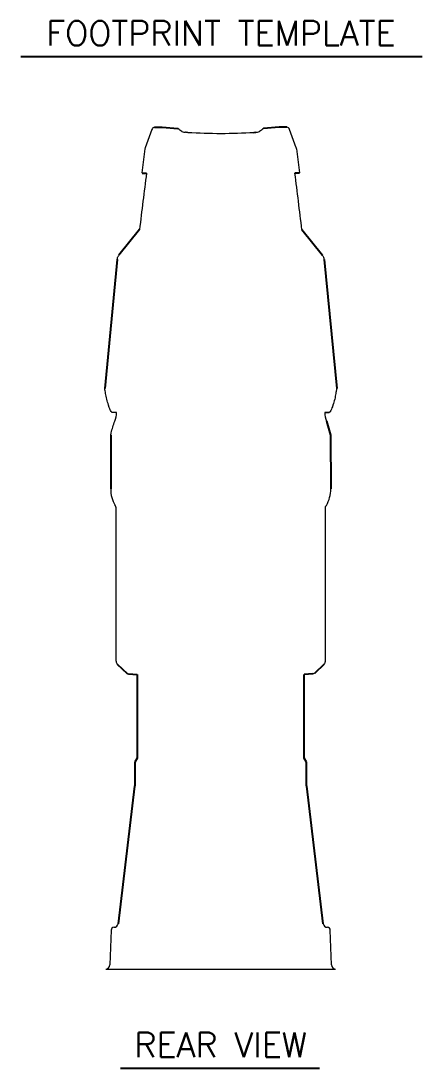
# Model space of a CAD drawing. Extents: x 7 to 113, y 1 to 87.
# Drawn here: x 100.87 to 113.12, y 54.68 to 86.62 of the extents above; entities that cross this region are included whole.
import ezdxf
from ezdxf.enums import TextEntityAlignment as Align

# ---------------------------------------------------------------- set-up
doc = ezdxf.new("R2010")
doc.units = 0
doc.header["$MEASUREMENT"] = 0
doc.layers.add('OBJECT', color=7, linetype='CONTINUOUS')
doc.styles.get("Standard").update_dxf_attribs({"font": 'SIMPLEX'})

msp = doc.modelspace()

# ---------------------------------------------------------------- linework, layer by layer
at = {"layer": 'OBJECT', "color": 1}
for p, q in [((100.87, 85.543), (113.121, 85.543)), ((103.914, 54.682), (109.986, 54.682))]:
    msp.add_line(p, q, dxfattribs=at)
at = {"layer": 'OBJECT'}
for p, q in [((104.95, 83.381), (105.186, 83.381)), ((105.186, 83.381), (105.661, 83.339)), ((108.756, 83.381), (108.282, 83.339)), ((108.992, 83.381), (108.756, 83.381)), ((107.988, 83.225), (108.041, 83.228)), ((104.578, 81.982), (104.706, 81.982)), ((109.365, 81.982), (109.238, 81.982)), ((104.493, 80.262), (103.863, 79.479)), ((109.451, 80.262), (110.08, 79.479)), ((103.808, 79.351), (103.43, 75.413)), ((110.135, 79.351), (110.513, 75.415)), ((110.203, 74.415), (110.323, 73.986)), ((103.62, 73.986), (103.612, 72.347)), ((110.323, 73.986), (110.332, 72.347)), ((103.813, 67.004), (104.112, 66.716)), ((110.13, 67.004), (109.831, 66.716)), ((104.154, 66.705), (104.422, 66.687)), ((104.421, 66.687), (104.421, 64.135)), ((109.521, 64.135), (109.521, 66.687)), ((109.789, 66.705), (109.522, 66.687)), ((104.421, 64.135), (104.345, 64.009)), ((104.345, 64.009), (104.345, 63.296)), ((109.596, 64.009), (109.521, 64.135)), ((109.596, 63.296), (109.596, 64.009)), ((104.344, 63.281), (103.837, 59.085)), ((110.104, 59.085), (109.597, 63.281))]:
    msp.add_line(p, q, dxfattribs=at)
at = {"layer": 'OBJECT', "lineweight": 15}
for p, q in [((104.872, 83.317), (104.664, 82.751)), ((109.279, 82.751), (109.07, 83.317)), ((104.658, 82.728), (104.568, 81.993)), ((109.285, 82.728), (109.375, 81.993)), ((103.777, 67.093), (103.777, 71.777)), ((110.167, 67.093), (110.167, 71.777)), ((103.625, 58.889), (103.586, 57.826)), ((110.355, 57.826), (110.317, 58.889)), ((103.461, 57.703), (110.48, 57.703))]:
    msp.add_line(p, q, dxfattribs=at)
for centre, radius, start, end in [((104.959, 83.291), 0.0904, 95.1369, 163.42), ((108.984, 83.291), 0.0904, 16.58, 84.8631), ((105.349, 82.779), 0.641, 47.0204, 60.8624), ((105.895, 83.534), 0.307, 249.0983, 271.1655), ((106.972, 100.287), 17.092, 266.6226, 273.4087), ((108.047, 83.534), 0.307, 268.8345, 290.9017), ((108.594, 82.779), 0.641, 119.1376, 132.9796), ((104.758, 82.716), 0.1, 159.8, 173), ((109.186, 82.716), 0.1, 7, 20.2), ((253.377, 62.709), 149.915, 172.61385, 173.27623), ((104.578, 81.992), 0.01, 173, 270), ((-39.434, 62.709), 149.915, 6.72377, 7.38615), ((109.365, 81.992), 0.01, 270, 7), ((99.943, 74.718), 3.556, 8.8366, 11.2695), ((103.104, 74.673), 0.686, 337.9441, 0.5007), ((110.838, 74.673), 0.685, 179.4791, 202.0761), ((111.969, 74.68), 1.68, 179.9629, 180.0371), ((102.938, 73.992), 0.683, 359.4998, 1.6642), ((104.612, 72.347), 1, 180, 210.0005), ((109.332, 72.347), 1, 329.9995, 360), ((103.902, 67.093), 0.125, 179.9996, 225.0011), ((103.902, 67.093), 0.125, 179.9996, 225.0012), ((110.042, 67.093), 0.125, 314.9989, 0.0004), ((110.042, 67.093), 0.125, 314.9988, 0.0004), ((103.713, 58.887), 0.088, 90, 179), ((103.713, 59.1), 0.125, 270, 353.1027), ((110.229, 59.1), 0.125, 186.8973, 270), ((110.229, 58.887), 0.088, 1, 90), ((103.461, 57.828), 0.125, 270, 359), ((110.48, 57.828), 0.125, 181, 270)]:
    msp.add_arc(centre, radius, start, end, dxfattribs=at)
at = {"layer": 'OBJECT'}
for centre, start, end in [((104.22, 63.296), 353.1027, 0), ((109.721, 63.296), 180, 186.8973)]:
    msp.add_arc(centre, 0.125, start, end, dxfattribs=at)
at = {"layer": 'OBJECT', "lineweight": 15}
for points in [[(105.965, 83.224), (105.901, 83.228)], [(103.561, 74.85), (103.544, 74.906)], [(110.399, 74.906), (110.382, 74.85)], [(103.62, 74.012), (103.63, 74.057)], [(103.768, 71.808), (103.746, 71.847)], [(110.175, 71.808), (110.198, 71.847)], [(104.112, 66.716), (104.154, 66.705)], [(109.831, 66.716), (109.789, 66.705)]]:
    msp.add_open_spline(points, degree=1, dxfattribs=at)
for points, knots in [([(103.809, 79.351), (103.813, 79.37), (103.821, 79.416), (103.847, 79.455), (103.863, 79.479)], [0, 0, 0, 0, 0.40422, 1, 1, 1, 1]), ([(110.134, 79.351), (110.131, 79.37), (110.122, 79.416), (110.096, 79.455), (110.08, 79.479)], [0, 0, 0, 0, 0.40422, 1, 1, 1, 1]), ([(110.513, 75.413), (110.513, 75.414), (110.514, 75.417), (110.511, 75.403), (110.505, 75.371), (110.496, 75.324), (110.49, 75.284), (110.487, 75.264)], [0, 0, 0, 0, 0.044289, 0.29956, 0.562254, 0.778958, 1, 1, 1, 1]), ([(103.544, 74.906), (103.525, 74.965), (103.487, 75.084), (103.467, 75.204), (103.456, 75.264)], [0, 0, 0, 0, 0.499145, 1, 1, 1, 1]), ([(110.487, 75.264), (110.477, 75.204), (110.456, 75.084), (110.418, 74.965), (110.399, 74.906)], [0, 0, 0, 0, 0.499153, 1, 1, 1, 1]), ([(103.655, 74.679), (103.654, 74.679), (103.653, 74.679), (103.649, 74.681), (103.639, 74.693), (103.612, 74.739), (103.578, 74.796), (103.565, 74.838), (103.561, 74.85)], [0, 0, 0, 0, 0.008656, 0.020055, 0.062765, 0.226499, 0.787567, 1, 1, 1, 1]), ([(110.382, 74.85), (110.374, 74.829), (110.356, 74.777), (110.322, 74.718), (110.296, 74.684), (110.293, 74.681), (110.291, 74.679), (110.289, 74.679), (110.288, 74.679), (110.288, 74.679)], [0, 0, 0, 0, 0.3745, 0.926844, 0.953375, 0.977898, 0.987314, 0.997171, 1, 1, 1, 1]), ([(103.79, 74.679), (103.762, 74.679), (103.717, 74.679), (103.672, 74.679), (103.655, 74.679)], [0, 0, 0, 0, 0.619549, 1, 1, 1, 1]), ([(110.153, 74.681), (110.178, 74.681), (110.223, 74.681), (110.269, 74.681), (110.288, 74.681)], [0, 0, 0, 0, 0.56264, 1, 1, 1, 1]), ([(110.288, 74.679), (110.253, 74.679), (110.208, 74.679), (110.163, 74.679), (110.153, 74.679)], [0, 0, 0, 0, 0.775376, 1, 1, 1, 1]), ([(103.63, 74.057), (103.643, 74.117), (103.671, 74.238), (103.717, 74.356), (103.74, 74.415)], [0, 0, 0, 0, 0.499048, 1, 1, 1, 1]), ([(103.777, 71.777), (103.776, 71.784), (103.775, 71.794), (103.77, 71.804), (103.768, 71.808)], [0, 0, 0, 0, 0.643567, 1, 1, 1, 1]), ([(110.167, 71.777), (110.167, 71.784), (110.168, 71.794), (110.173, 71.804), (110.175, 71.808)], [0, 0, 0, 0, 0.643567, 1, 1, 1, 1])]:
    msp.add_open_spline(points, degree=3, knots=knots, dxfattribs=at)

# ---------------------------------------------------------------- texts
at = {"layer": 'OBJECT', "color": 1}
for s, p in [('FOOTPRINT TEMPLATE', (106.979, 85.875)), ('REAR VIEW', (106.973, 55.013))]:
    msp.add_text(s, height=0.75, dxfattribs=at).set_placement(p, align=Align.CENTER)

doc.saveas('drawing.dxf')
